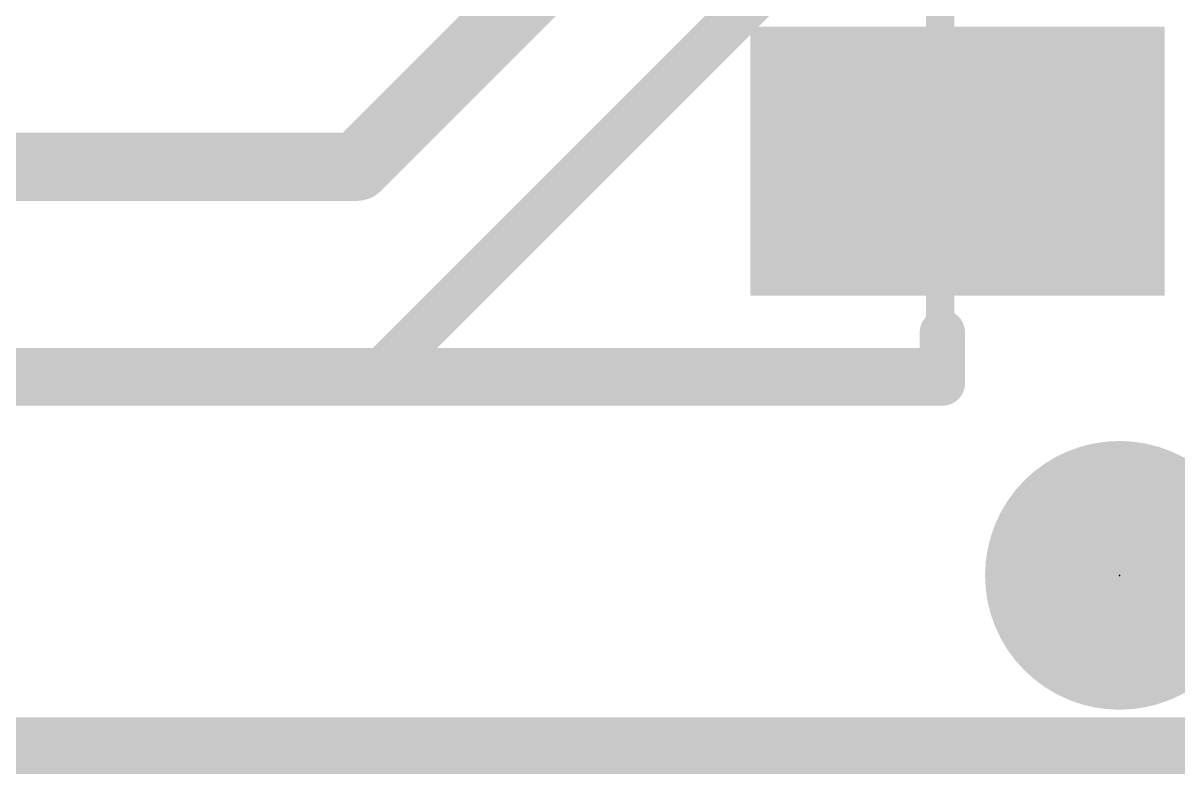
# Model space of a CAD drawing. Extents: x -42 to 65, y -18 to 21.
# Drawn here: x 7.28 to 12.45, y -0.13 to 3.23 of the extents above; entities that cross this region are included whole.
import ezdxf

# ---------------------------------------------------------------- set-up
doc = ezdxf.new("R2010")
doc.units = 0
for name, color, linetype in [('1', 12, 'CONTINUOUS'), ('16', 132, 'CONTINUOUS'), ('20', 53, 'CONTINUOUS'), ('21', 53, 'CONTINUOUS'), ('23', 53, 'CONTINUOUS'), ('29', 253, 'CONTINUOUS'), ('31', 253, 'CONTINUOUS'), ('51', 53, 'CONTINUOUS')]:
    doc.layers.add(name, color=color, linetype=linetype)

# ---------------------------------------------------------------- blocks, each defined once
blk = doc.blocks.new('PIE')
at = {"const_width": 0.5}
blk.add_lwpolyline([(0, -0.25, 1), (0, 0.25, 1), (0, -0.25)], format="xyb", dxfattribs=at)
blk = doc.blocks.new('RECT')
blk.add_solid([(-0.5, -0.5), (0.5, -0.5), (-0.5, 0.5), (0.5, 0.5)])

msp = doc.modelspace()

# ---------------------------------------------------------------- linework, layer by layer
at = {"layer": '1'}
for points, const_width in [([(8.7784, 2.591), (10.3378, 4.1504)], 0.3048), ([(8.7784, 2.591), (6.3384, 2.591)], 0.3048), ([(0, 0), (17.78, 0)], 0.254)]:
    msp.add_lwpolyline(points, dxfattribs=dict(at, const_width=const_width))
at = {"layer": '1', "const_width": 0.1524}
for points in [[(8.7784, 2.5148, 1), (8.7784, 2.6672)], [(8.7246, 2.6449, 1), (8.8323, 2.5371)]]:
    msp.add_lwpolyline(points, format="xyb", dxfattribs=at)
at = {"layer": '16', "const_width": 0.254}
msp.add_lwpolyline([(0, 0), (17.78, 0)], dxfattribs=at)
at = {"layer": '20', "const_width": 0.2032}
msp.add_lwpolyline([(17.78, 0), (0, 0)], dxfattribs=at)
at = {"layer": '21', "const_width": 0.2032}
for points in [[(11.43, 4.2164), (8.89, 1.6764)], [(11.3995, 1.6231), (11.3995, 1.8491)], [(6.4313, 1.6231), (11.3995, 1.6231)]]:
    msp.add_lwpolyline(points, dxfattribs=at)
at = {"layer": '21', "const_width": 0.1016}
for points in [[(11.4503, 1.8491, 1), (11.3487, 1.8491)], [(8.8541, 1.7123, 1), (8.9259, 1.6405)], [(11.3995, 1.5723, 1), (11.3995, 1.6739)], [(11.3487, 1.6231, 1), (11.4503, 1.6231)]]:
    msp.add_lwpolyline(points, format="xyb", dxfattribs=at)
at = {"layer": '23'}
msp.add_point((12.192, 0.762), dxfattribs=at)
at = {"layer": '51', "const_width": 0.127}
for points in [[(11.39, 1.7164), (11.39, 6.7164)], [(6.39, 1.7164), (11.39, 1.7164)]]:
    msp.add_lwpolyline(points, dxfattribs=at)
at = {"layer": '51', "const_width": 0.0635}
for points in [[(11.39, 1.6847, 1), (11.39, 1.7482)], [(11.3582, 1.7164, 1), (11.4218, 1.7164)]]:
    msp.add_lwpolyline(points, format="xyb", dxfattribs=at)

# ---------------------------------------------------------------- block references
at = {"layer": '1', "xscale": 1.651}
msp.add_blockref('RECT', (11.467, 2.6164), dxfattribs=at)
at = {"layer": '1'}
msp.add_blockref('PIE', (12.192, 0.762), dxfattribs=at)
at = {"layer": '29', "yscale": 1.2032}
for name, p, xscale in [('RECT', (11.467, 2.6164), 1.8542), ('PIE', (12.192, 0.762), 1.2032)]:
    msp.add_blockref(name, p, dxfattribs=dict(at, xscale=xscale))
at = {"layer": '31', "xscale": 1.651}
msp.add_blockref('RECT', (11.467, 2.6164), dxfattribs=at)

doc.saveas('drawing.dxf')
